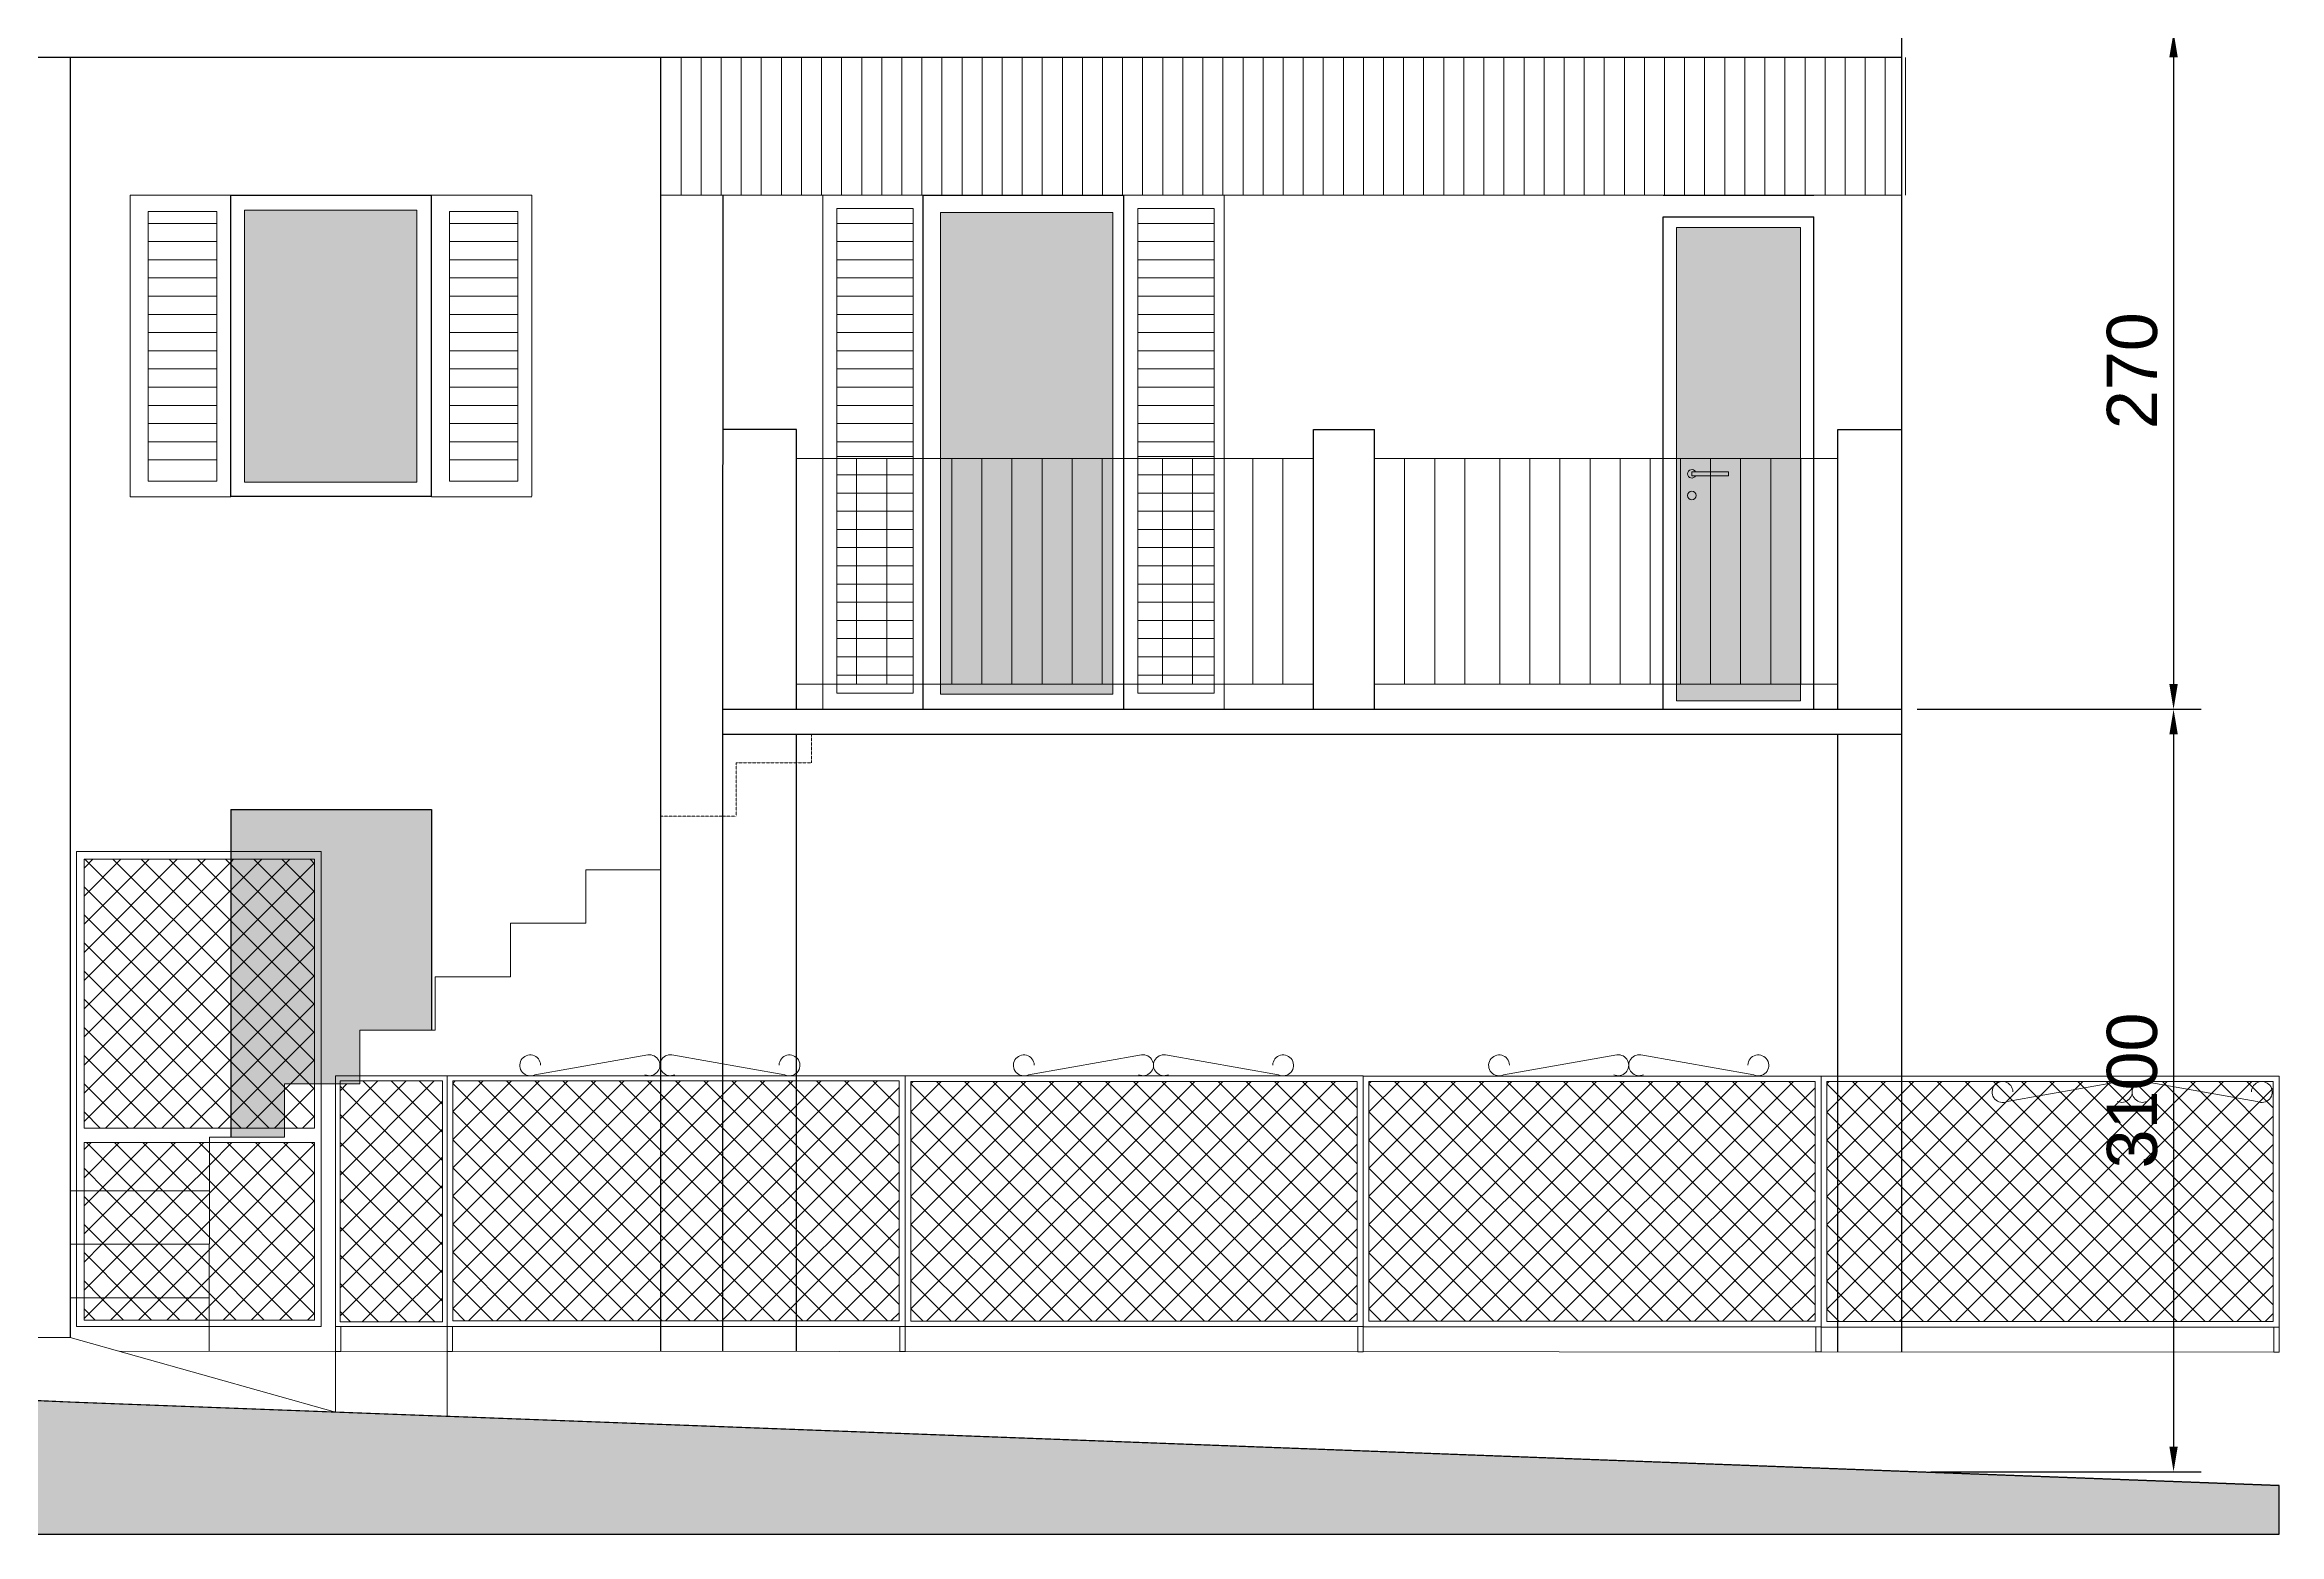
# Model space of a CAD drawing. Header units: millimetres. Extents: x -2768 to 386734, y -140 to 258833.
# Drawn here: x 198727 to 207634, y 137032 to 142972 of the extents above; entities that cross this region are included whole.
import ezdxf

# ---------------------------------------------------------------- set-up
doc = ezdxf.new("R2010")
doc.units = ezdxf.units.MM
doc.header["$PDMODE"] = 32
doc.linetypes.add('HIDDEN', pattern=[9.525, 6.35, -3.175])
for name, color, linetype, lineweight in [('GRIGLIATI', 9, 'Continuous', 0), ('parapetto', 251, 'Continuous', 9), ('rilievo', 7, 'Continuous', 25), ('VARIE', 4, 'Continuous', 13)]:
    doc.layers.add(name, color=color, linetype=linetype, lineweight=lineweight)
doc.styles.get("Standard").update_dxf_attribs({"font": 'arial.ttf'})
doc.dimstyles.new('Annotativa', dxfattribs={"dimscale": 0, "dimtxt": 2.5, "dimasz": 2.5, "dimexe": 1.25, "dimexo": 0.625, "dimtad": 1, "dimtxsty": 'Standard', "dimcen": 2.5, "dimadec": 0, "dimazin": 0, "dimtfac": 1, "dimtmove": 0, "dimatfit": 3, "dimfxl": 1, "dimarcsym": 0})
pattern_1 = [(45, (60438.22, 94638.37), (-56.1266, 56.1266), []), (135, (60438.22, 94638.37), (-56.1266, -56.1266), [])]

# ---------------------------------------------------------------- blocks, each defined once
blk = doc.blocks.new('*D658')
at = {"layer": 'Defpoints', "color": 0}
for p in [(206128.3, 143022.3), (206128.3, 140322.3), (207212.3, 140322.3)]:
    blk.add_point(p, dxfattribs=at)
at = {"layer": 'VARIE', "color": 0, "lineweight": -2, "ltscale": 0.13}
for p, q in [((206190.8, 143022.3), (207322.3, 143022.3)), ((207212.3, 142922.3), (207212.3, 140422.3)), ((206190.8, 140322.3), (207322.3, 140322.3))]:
    blk.add_line(p, q, dxfattribs=at)
at = {"layer": 'VARIE', "color": 0}
for points in [[(207229, 142922.3), (207195.6, 142922.3), (207212.3, 143022.3)], [(207195.6, 140422.3), (207229, 140422.3), (207212.3, 140322.3)]]:
    blk.add_solid(points, dxfattribs=at)
at = {"layer": 'VARIE', "color": 0, "linetype": 'ByBlock', "lineweight": 9, "ltscale": 0.13, "insert": (207047.7, 141672.3), "char_height": 200, "attachment_point": 5, "rotation": 90}
blk.add_mtext('270', dxfattribs=at)
blk = doc.blocks.new('*D660')
at = {"layer": 'Defpoints', "color": 0}
for p in [(206190.8, 140322.3), (206181.8, 137281.9), (207212.3, 137281.9)]:
    blk.add_point(p, dxfattribs=at)
at = {"layer": 'VARIE', "color": 0, "lineweight": -2, "ltscale": 0.13}
for p, q in [((206253.3, 140322.3), (207322.3, 140322.3)), ((207212.3, 140222.3), (207212.3, 137381.9)), ((206244.3, 137281.9), (207322.3, 137281.9))]:
    blk.add_line(p, q, dxfattribs=at)
at = {"layer": 'VARIE', "color": 0}
for points in [[(207229, 140222.3), (207195.6, 140222.3), (207212.3, 140322.3)], [(207195.6, 137381.9), (207229, 137381.9), (207212.3, 137281.9)]]:
    blk.add_solid(points, dxfattribs=at)
at = {"layer": 'VARIE', "color": 0, "linetype": 'ByBlock', "lineweight": 9, "ltscale": 0.13, "insert": (207047.7, 138802.1), "char_height": 200, "attachment_point": 5, "rotation": 90}
blk.add_mtext('3100^J', dxfattribs=at)
blk = doc.blocks.new('CORNICE')
at = {"layer": 'GRIGLIATI', "linetype": 'ByBlock', "ltscale": 0.13}
blk.add_line((122172.1, 23177.5), (122623.1, 23256.6), dxfattribs=at)
for centre, start, end in [((122154.1, 23215), 1.97493, 295.64101), ((122629.2, 23215.4), 244.43617, 98.43443)]:
    blk.add_arc(centre, 41.6, start, end, dxfattribs=at)

msp = doc.modelspace()

# ---------------------------------------------------------------- hatches: boundary and pattern name
at = {"layer": 'GRIGLIATI', "ltscale": 0.13}
h = msp.add_hatch(dxfattribs=at)
h.set_pattern_fill('ANSI37', color=256, scale=0.25, style=0)
h.set_pattern_definition(pattern_1)
h.paths.add_polyline_path([(199468.3, 138652), (199468.3, 139724.2), (198883.7, 139724.2), (198883.7, 138652)])
h = msp.add_hatch(dxfattribs=at)
h.set_pattern_fill('ANSI37', color=256, scale=0.25, style=0)
h.set_pattern_definition(pattern_1)
h.paths.add_polyline_path([(199802.7, 138829), (199802.7, 139724.2), (199468.3, 139724.2), (199468.3, 138652), (199683.2, 138652), (199683.2, 138829)])
h = msp.add_hatch(dxfattribs=at)
h.set_pattern_fill('ANSI37', color=256, scale=0.25, style=0)
h.set_pattern_definition(pattern_1)
h.paths.add_polyline_path([(199802.7, 138652), (199802.7, 138829), (199683.2, 138829), (199683.2, 138652)])
h = msp.add_hatch(dxfattribs=at)
h.set_pattern_fill('ANSI37', color=256, scale=0.25, style=0)
h.set_pattern_definition(pattern_1)
h.paths.add_polyline_path([(200311.9, 137879.2), (200311.9, 138839.9), (199983.2, 138839.9), (199983.2, 138829), (199904.1, 138829), (199904.1, 137879.2)])
h = msp.add_hatch(dxfattribs=at)
h.set_pattern_fill('ANSI37', color=256, scale=0.25, style=0)
h.set_pattern_definition([(45, (75246.71, 91740.09), (-56.1266, 56.1266), []), (135, (75246.71, 91740.09), (-56.1266, -56.1266), [])])
h.paths.add_polyline_path([(200353.1, 138839.9), (200353.1, 137883.2), (202132.2, 137883.2), (202132.2, 138839.9)])
h = msp.add_hatch(dxfattribs=at)
h.set_pattern_fill('ANSI37', color=256, scale=0.25, style=0)
h.set_pattern_definition([(45, (77072.5, 91738.67), (-56.1266, 56.1266), []), (135, (77072.5, 91738.67), (-56.1266, -56.1266), [])])
h.paths.add_polyline_path([(202178.9, 138838.5), (202178.9, 137881.8), (203958, 137881.8), (203958, 138838.5)])
h = msp.add_hatch(dxfattribs=at)
h.set_pattern_fill('ANSI37', color=256, scale=0.25, style=0)
h.set_pattern_definition([(45, (78898.3, 91738.67), (-56.1266, 56.1266), []), (135, (78898.3, 91738.67), (-56.1266, -56.1266), [])])
h.paths.add_polyline_path([(204004.7, 138838.5), (204004.7, 137881.8), (205783.8, 137881.8), (205783.8, 138838.5)])
h = msp.add_hatch(dxfattribs=at)
h.set_pattern_fill('ANSI37', color=256, scale=0.25, style=0)
h.set_pattern_definition([(45, (80724.1, 91737.954), (-56.1266, 56.1266), []), (135, (80724.1, 91737.954), (-56.1266, -56.1266), [])])
h.paths.add_polyline_path([(205830.5, 138837.8), (205830.5, 137881.1), (207609.6, 137881.1), (207609.6, 138837.8)])
h = msp.add_hatch(dxfattribs=at)
h.set_pattern_fill('ANSI37', color=256, scale=0.25, style=0)
h.set_pattern_definition(pattern_1)
h.paths.add_polyline_path([(199383.2, 138402.3), (199383.2, 138595.1), (198883.7, 138595.1), (198883.7, 138402.3)])
h = msp.add_hatch(dxfattribs=at)
h.set_pattern_fill('ANSI37', color=256, scale=0.25, style=0)
h.set_pattern_definition(pattern_1)
h.paths.add_polyline_path([(199802.7, 137886.2), (199802.7, 138595.1), (199383.2, 138595.1), (199383.2, 138402.3), (199383.2, 137886.2)])
h = msp.add_hatch(dxfattribs=at)
h.set_pattern_fill('ANSI37', color=256, scale=0.25, style=0)
h.set_pattern_definition(pattern_1)
h.paths.add_polyline_path([(199383.2, 138189), (199383.2, 138402.3), (198883.7, 138402.3), (198883.7, 138189)])
h = msp.add_hatch(dxfattribs=at)
h.set_pattern_fill('ANSI37', color=256, scale=0.25, style=0)
h.set_pattern_definition(pattern_1)
h.paths.add_polyline_path([(199383.2, 137975.7), (199383.2, 138189), (198883.7, 138189), (198883.7, 137975.7)])
h = msp.add_hatch(dxfattribs=at)
h.set_pattern_fill('ANSI37', color=256, scale=0.25, style=0)
h.set_pattern_definition(pattern_1)
h.paths.add_polyline_path([(199383.2, 137886.2), (199383.2, 137975.7), (198883.7, 137975.7), (198883.7, 137886.2)])
at = {"layer": 'parapetto', "ltscale": 0.13}
h = msp.add_hatch(color=254, dxfattribs=at)
h.set_gradient(color1=(212, 206, 210), color2=(220, 215, 219), one_color=1)
h.paths.add_polyline_path([(194428.3, 137762.3), (183054.6, 139189.5), (183054.6, 137032.2), (207633.8, 137032.2), (207633.8, 137227.1), (198849.2, 137558.7), (198828.3, 137559.6)])
at = {"layer": 'rilievo', "linetype": 'ByBlock', "ltscale": 0.13}
h = msp.add_hatch(color=254, dxfattribs=at)
h.set_gradient(color1=(196, 192, 195), one_color=1)
h.paths.add_polyline_path([(199523.5, 142311.8), (199523.5, 141227.5), (200210.9, 141227.5), (200210.9, 142311.8)])
h = msp.add_hatch(color=254, dxfattribs=at)
h.set_gradient(color1=(196, 192, 195), one_color=1)
h.paths.add_polyline_path([(202296.9, 142302.6), (202296.9, 140382), (202984.3, 140382), (202984.3, 142302.6)])
h = msp.add_hatch(color=254, dxfattribs=at)
h.set_gradient(color1=(196, 192, 195), one_color=1)
h.paths.add_polyline_path([(205231.1, 142242.8), (205231.1, 140356), (205725.5, 140356), (205725.5, 142242.8)])
h = msp.add_hatch(color=254, dxfattribs=at)
h.set_gradient(color1=(196, 192, 195), one_color=1)
h.paths.add_polyline_path([(200268.3, 139042.3), (200268.3, 139922.3), (199468.3, 139922.3), (199468.3, 138615.7), (199683.2, 138615.7), (199683.2, 138829), (199983.2, 138829), (199983.2, 139042.3)])

# ---------------------------------------------------------------- linework, layer by layer
at = {"layer": 'GRIGLIATI', "ltscale": 0.13}
for points in [[(199829, 137861), (199829, 139754.8), (198853.1, 139754.8), (198853.1, 137861)], [(198883.7, 139724.2), (198883.7, 138652), (199802.7, 138652), (199802.7, 139724.2)], [(200330.6, 138860.6), (200330.6, 137861), (199885.9, 137861), (199885.9, 138860.6)], [(200330.6, 137861), (200330.6, 138860.6), (202156.4, 138860.6), (202156.4, 137861)], [(202156.4, 137860.3), (202156.4, 138859.9), (203982.2, 138859.9), (203982.2, 137860.3)], [(203982.2, 137859.6), (203982.2, 138859.2), (205808, 138859.2), (205808, 137859.6)], [(205808, 137858.9), (205808, 138858.5), (207633.8, 138858.5), (207633.8, 137858.9)], [(200311.9, 138839.9), (200311.9, 137879.2), (199904.1, 137879.2), (199904.1, 138839.9)], [(200353.1, 138839.9), (200353.1, 137883.2), (202132.2, 137883.2), (202132.2, 138839.9)], [(202178.9, 138838.5), (202178.9, 137881.8), (203958, 137881.8), (203958, 138838.5)], [(204004.7, 138838.5), (204004.7, 137881.8), (205783.8, 137881.8), (205783.8, 138838.5)], [(205830.5, 138837.8), (205830.5, 137881.1), (207609.6, 137881.1), (207609.6, 138837.8)], [(199802.7, 138595.1), (199802.7, 137886.2), (198883.7, 137886.2), (198883.7, 138595.1)], [(199885.9, 137861), (199885.9, 137761), (199907.1, 137761), (199907.1, 137861)], [(200330.6, 137861), (200330.6, 137761), (200351.8, 137761), (200351.8, 137861)], [(202135.1, 137861), (202135.1, 137761), (202156.4, 137761), (202156.4, 137861)], [(203960.9, 137860.3), (203960.9, 137760.3), (203982.2, 137760.3), (203982.2, 137860.3)], [(205786.7, 137859.6), (205786.7, 137759.6), (205808, 137759.6), (205808, 137859.6)], [(207612.5, 137858.9), (207612.5, 137758.9), (207633.8, 137758.9), (207633.8, 137858.9)]]:
    msp.add_lwpolyline(points, close=True, dxfattribs=at)
at = {"layer": 'parapetto', "ltscale": 0.13}
for p, q in [((201263.3, 142922.3), (201263.3, 142372.6)), ((201343.3, 142922.3), (201343.3, 142372.6)), ((201423.3, 142922.3), (201423.3, 142372.6)), ((201503.3, 142922.3), (201503.3, 142372.5)), ((201583.3, 142922.3), (201583.3, 142372.5)), ((201663.3, 142922.3), (201663.3, 142372.5)), ((201743.3, 142922.3), (201743.3, 142372.5)), ((201743.3, 142922.3), (201743.3, 142372.5)), ((201823.3, 142922.2), (201823.3, 142372.5)), ((201903.3, 142922.2), (201903.3, 142372.5)), ((201983.3, 142922.2), (201983.3, 142372.5)), ((202063.3, 142922.2), (202063.3, 142372.5)), ((202143.3, 142922.2), (202143.3, 142372.5)), ((202223.3, 142922.2), (202223.3, 142372.4)), ((202223.3, 142922.2), (202223.3, 142372.4)), ((202303.3, 142922.2), (202303.3, 142372.4)), ((202383.3, 142922.2), (202383.3, 142372.4)), ((202463.3, 142922.2), (202463.3, 142372.4)), ((202543.3, 142922.1), (202543.3, 142372.4)), ((202623.3, 142922.1), (202623.3, 142372.4)), ((202703.3, 142922.1), (202703.3, 142372.4)), ((202703.3, 142922.1), (202703.3, 142372.4)), ((202783.3, 142922.1), (202783.3, 142372.4)), ((202863.3, 142922.1), (202863.3, 142372.4)), ((202943.3, 142922.1), (202943.3, 142372.3)), ((203023.3, 142922.1), (203023.3, 142372.3)), ((203103.3, 142922.1), (203103.3, 142372.3)), ((203183.3, 142922), (203183.3, 142372.3)), ((203183.3, 142922), (203183.3, 142372.3)), ((203263.3, 142922), (203263.3, 142372.3)), ((203343.3, 142922), (203343.3, 142372.3)), ((203423.3, 142922), (203423.3, 142372.3)), ((203503.3, 142922), (203503.3, 142372.3)), ((203583.3, 142922), (203583.3, 142372.3)), ((203663.3, 142922), (203663.3, 142372.2)), ((203663.3, 142922), (203663.3, 142372.2)), ((203743.3, 142922), (203743.3, 142372.2)), ((203823.3, 142922), (203823.3, 142372.2)), ((203903.3, 142921.9), (203903.3, 142372.2)), ((203983.3, 142921.9), (203983.3, 142372.2)), ((204063.3, 142921.9), (204063.3, 142372.2)), ((204143.3, 142921.9), (204143.3, 142372.2)), ((204143.3, 142921.9), (204143.3, 142372.2)), ((204223.3, 142921.9), (204223.3, 142372.2)), ((204303.3, 142921.9), (204303.3, 142372.2)), ((204383.3, 142921.9), (204383.3, 142372.1)), ((204463.3, 142921.9), (204463.3, 142372.1)), ((204543.3, 142921.9), (204543.3, 142372.1)), ((204623.3, 142921.8), (204623.3, 142372.1)), ((204623.3, 142921.8), (204623.3, 142372.1)), ((204703.3, 142921.8), (204703.3, 142372.1)), ((204783.3, 142921.8), (204783.3, 142372.1)), ((204863.3, 142921.8), (204863.3, 142372.1)), ((204943.3, 142921.8), (204943.3, 142372.1)), ((205023.3, 142921.8), (205023.3, 142372)), ((205103.3, 142921.8), (205103.3, 142372)), ((205103.3, 142921.8), (205103.3, 142372)), ((205183.3, 142921.8), (205183.3, 142372)), ((205263.3, 142921.8), (205263.3, 142372)), ((205343.3, 142921.7), (205343.3, 142372)), ((205423.3, 142921.7), (205423.3, 142372)), ((205503.3, 142921.7), (205503.3, 142372)), ((205583.3, 142921.7), (205583.3, 142372)), ((205583.3, 142921.7), (205583.3, 142372)), ((205663.3, 142921.7), (205663.3, 142372)), ((205743.3, 142921.7), (205743.3, 142371.9)), ((205823.3, 142921.7), (205823.3, 142371.9)), ((205903.3, 142921.7), (205903.3, 142371.9)), ((205983.3, 142921.7), (205983.3, 142371.9)), ((206063.3, 142921.6), (206063.3, 142371.9)), ((206063.3, 142921.6), (206063.3, 142371.9)), ((206143.3, 142921.6), (206143.3, 142371.9)), ((199468.3, 142372.3), (199068.3, 142372.3)), ((199068.3, 142372.3), (199068.3, 141169.7)), ((199468.3, 141172.3), (199468.3, 142372.3)), ((199468.3, 142372.3), (199468.3, 141272.3)), ((200668.3, 142372.3), (200268.3, 142372.3)), ((200268.3, 142372.3), (200268.3, 141169.7)), ((200668.3, 141172.3), (200668.3, 142372.3)), ((200668.3, 142372.3), (200668.3, 141272.3)), ((201828.3, 142372.3), (201828.3, 140322.3)), ((202228.3, 142372.3), (201828.3, 142372.3)), ((202228.3, 140322.3), (202228.3, 142372.3)), ((203028.3, 142372.3), (203028.3, 140322.3)), ((203428.3, 142372.3), (203028.3, 142372.3)), ((203428.3, 140322.3), (203428.3, 142372.3)), ((199140, 142307.2), (199140, 141232)), ((199412.9, 142307.2), (199140, 142307.2)), ((199140, 142259.7), (199412.9, 142259.7)), ((199412.9, 141232), (199412.9, 142307.2)), ((200340, 142307.2), (200340, 141232)), ((200612.9, 142307.2), (200340, 142307.2)), ((200340, 142259.7), (200612.9, 142259.7)), ((200612.9, 141232), (200612.9, 142307.2)), ((201884.3, 142318.8), (201884.3, 140386.3)), ((202188.1, 142318.8), (201884.3, 142318.8)), ((201884.3, 142259.7), (202157.3, 142259.7)), ((201884.3, 142259.7), (202188.1, 142259.7)), ((202188.1, 140386.3), (202188.1, 142318.8)), ((203084.3, 142318.8), (203084.3, 140386.3)), ((203388.1, 142318.8), (203084.3, 142318.8)), ((203084.3, 142259.7), (203357.3, 142259.7)), ((203084.3, 142259.7), (203388.1, 142259.7)), ((203388.1, 140386.3), (203388.1, 142318.8)), ((199140, 142187.1), (199412.9, 142187.1)), ((200340, 142187.1), (200612.9, 142187.1)), ((201884.3, 142187.1), (202188.1, 142187.1)), ((203084.3, 142187.1), (203388.1, 142187.1)), ((199140, 142114.5), (199412.9, 142114.5)), ((200340, 142114.5), (200612.9, 142114.5)), ((201884.3, 142114.5), (202188.1, 142114.5)), ((203084.3, 142114.5), (203388.1, 142114.5)), ((199140, 142042), (199412.9, 142042)), ((200340, 142042), (200612.9, 142042)), ((201884.3, 142042), (202188.1, 142042)), ((203084.3, 142042), (203388.1, 142042)), ((199140, 141969.4), (199412.9, 141969.4)), ((199140, 141896.8), (199412.9, 141896.8)), ((200340, 141969.4), (200612.9, 141969.4)), ((200340, 141896.8), (200612.9, 141896.8)), ((201884.3, 141969.4), (202188.1, 141969.4)), ((201884.3, 141896.8), (202188.1, 141896.8)), ((203084.3, 141969.4), (203388.1, 141969.4)), ((203084.3, 141896.8), (203388.1, 141896.8)), ((199140, 141824.2), (199412.9, 141824.2)), ((200340, 141824.2), (200612.9, 141824.2)), ((201884.3, 141824.2), (202188.1, 141824.2)), ((203084.3, 141824.2), (203388.1, 141824.2)), ((199140, 141751.7), (199412.9, 141751.7)), ((200340, 141751.7), (200612.9, 141751.7)), ((201884.3, 141751.7), (202188.1, 141751.7)), ((203084.3, 141751.7), (203388.1, 141751.7)), ((199140, 141679.1), (199412.9, 141679.1)), ((200340, 141679.1), (200612.9, 141679.1)), ((201884.3, 141679.1), (202188.1, 141679.1)), ((203084.3, 141679.1), (203388.1, 141679.1)), ((199140, 141606.5), (199412.9, 141606.5)), ((199140, 141534), (199412.9, 141534)), ((200340, 141606.5), (200612.9, 141606.5)), ((200340, 141534), (200612.9, 141534)), ((201884.3, 141606.5), (202188.1, 141606.5)), ((201884.3, 141534), (202188.1, 141534)), ((203084.3, 141606.5), (203388.1, 141606.5)), ((203084.3, 141534), (203388.1, 141534)), ((199140, 141461.4), (199412.9, 141461.4)), ((200340, 141461.4), (200612.9, 141461.4)), ((201884.3, 141461.4), (202188.1, 141461.4)), ((203084.3, 141461.4), (203388.1, 141461.4)), ((199140, 141388.8), (199412.9, 141388.8)), ((200340, 141388.8), (200612.9, 141388.8)), ((201884.3, 141388.8), (202188.1, 141388.8)), ((203084.3, 141388.8), (203388.1, 141388.8)), ((199140, 141316.3), (199412.9, 141316.3)), ((200340, 141316.3), (200612.9, 141316.3)), ((201430.5, 141322.3), (201430.6, 141322.3)), ((201723, 141322.3), (203784.1, 141322.3)), ((201884.3, 141329.7), (202157.3, 141329.7)), ((201884.3, 141329.7), (202188.1, 141329.7)), ((201963, 141322), (201963, 140422)), ((202083, 141322), (202083, 140422)), ((202222.4, 141322.3), (202222.4, 141322.3)), ((202342.4, 141322.3), (202342.4, 140422.3)), ((202462.4, 141322.3), (202462.4, 140422.3)), ((202582.4, 141322.3), (202582.4, 140422.3)), ((202702.4, 141322.3), (202702.4, 140422.3)), ((202822.4, 141322.3), (202822.4, 140422.3)), ((202942.4, 141322.3), (202942.4, 140422.3)), ((203062.4, 141322.3), (203062.4, 141322.3)), ((203084.3, 141329.7), (203357.3, 141329.7)), ((203084.3, 141329.7), (203388.1, 141329.7)), ((203182.4, 141322.3), (203182.4, 140422.3)), ((203302.4, 141322.3), (203302.4, 140422.3)), ((203422.4, 141322.3), (203422.4, 141322.3)), ((203542.4, 141322.3), (203542.4, 140422.3)), ((203662.4, 141322.3), (203662.4, 140422.3)), ((204027.2, 141322.3), (205874.7, 141322.3)), ((204147.2, 141322), (204147.2, 140422)), ((204267.2, 141322), (204267.2, 140422)), ((204387.2, 141322), (204387.2, 140422)), ((204526.6, 141322.3), (204526.6, 140422.3)), ((204646.6, 141322.3), (204646.6, 140422.3)), ((204766.6, 141322.3), (204766.6, 140422.3)), ((204886.6, 141322.3), (204886.6, 140422.3)), ((205006.6, 141322.3), (205006.6, 140422.3)), ((205126.6, 141322.3), (205126.6, 140422.3)), ((205246.6, 141322.3), (205246.6, 140422.3)), ((205366.6, 141322.3), (205366.6, 140422.3)), ((205486.6, 141322.3), (205486.6, 140422.3)), ((205606.6, 141322.3), (205606.6, 140422.3)), ((205726.6, 141322.3), (205726.6, 140422.3)), ((199140, 141232), (199412.9, 141232)), ((200340, 141232), (200612.9, 141232)), ((201884.3, 141257.1), (202188.1, 141257.1)), ((201884.3, 141184.5), (202188.1, 141184.5)), ((203084.3, 141257.1), (203388.1, 141257.1)), ((203084.3, 141184.5), (203388.1, 141184.5)), ((199068.3, 141169.7), (199468.3, 141169.7)), ((200268.3, 141169.7), (200668.3, 141169.7)), ((201884.3, 141112), (202188.1, 141112)), ((203084.3, 141112), (203388.1, 141112)), ((201884.3, 141039.4), (202188.1, 141039.4)), ((203084.3, 141039.4), (203388.1, 141039.4)), ((201884.3, 140966.8), (202188.1, 140966.8)), ((203084.3, 140966.8), (203388.1, 140966.8)), ((201884.3, 140894.3), (202188.1, 140894.3)), ((201884.3, 140821.7), (202188.1, 140821.7)), ((203084.3, 140894.3), (203388.1, 140894.3)), ((203084.3, 140821.7), (203388.1, 140821.7)), ((201884.3, 140749.1), (202188.1, 140749.1)), ((203084.3, 140749.1), (203388.1, 140749.1)), ((201884.3, 140676.6), (202188.1, 140676.6)), ((203084.3, 140676.6), (203388.1, 140676.6)), ((201884.3, 140604), (202188.1, 140604)), ((203084.3, 140604), (203388.1, 140604)), ((201884.3, 140531.4), (202188.1, 140531.4)), ((203084.3, 140531.4), (203388.1, 140531.4)), ((201723, 140422.3), (203783.9, 140422.3)), ((201843, 140422.3), (201843, 140422)), ((201884.3, 140458.8), (202188.1, 140458.8)), ((201884.3, 140386.3), (202188.1, 140386.3)), ((203084.3, 140458.8), (203388.1, 140458.8)), ((203084.3, 140386.3), (203388.1, 140386.3)), ((204027.1, 140422.3), (205874.6, 140422.2))]:
    msp.add_line(p, q, dxfattribs=at)
at = {"layer": 'parapetto', "linetype": 'HIDDEN', "ltscale": 0.13}
for p, q in [((201783.2, 140109), (201783.2, 140222.3)), ((201483.2, 139895.7), (201483.2, 140109)), ((201483.2, 140109), (201783.2, 140109)), ((201430.4, 139895.7), (201183.2, 139895.7)), ((201430.4, 139895.7), (201483.2, 139895.7))]:
    msp.add_line(p, q, dxfattribs=at)
at = {"layer": 'parapetto', "ltscale": 0.13}
for points in [[(199523.5, 142311.8), (199523.5, 141227.5), (200210.9, 141227.5), (200210.9, 142311.8)], [(202296.9, 142302.6), (202296.9, 140382), (202984.3, 140382), (202984.3, 142302.6)], [(205231.1, 142242.8), (205231.1, 140356), (205725.5, 140356), (205725.5, 142242.8)]]:
    msp.add_lwpolyline(points, close=True, dxfattribs=at)
at = {"layer": 'parapetto', "linetype": 'ByBlock', "ltscale": 0.13}
msp.add_lwpolyline([(205292.3, 141268.9), (205292.3, 141253.2), (205439, 141253.2), (205439, 141268.9)], close=True, dxfattribs=at)
msp.add_circle((205292.3, 141174.5), 16.8, dxfattribs=at)
msp.add_arc((205292.3, 141261.1), 16.8, 27.75996, 332.24004, dxfattribs=at)
at = {"layer": 'rilievo', "ltscale": 0.13}
for p, q in [((206128.3, 146090), (206128.3, 137759.5)), ((188428.3, 142922.3), (206128.3, 142922.3)), ((198828.3, 142922.3), (198828.3, 137817.6)), ((201182.6, 137761.4), (201183.3, 142922.3)), ((199468.3, 141172.3), (199468.3, 142372.3)), ((199468.3, 142372.3), (200268.3, 142372.3)), ((199468.3, 142372.3), (200268.3, 142372.3)), ((200268.3, 141172.3), (200268.3, 142372.3)), ((201430.4, 140222.3), (201430.7, 142372.6)), ((202228.3, 140322.3), (202228.3, 142372.3)), ((202228.3, 142372.3), (203028.3, 142372.3)), ((202228.3, 142372.3), (203028.3, 142372.3)), ((203028.3, 140322.3), (203028.3, 142372.3)), ((205178.3, 142372.3), (205778.3, 142372.3)), ((205178.3, 142372.3), (205778.3, 142372.3)), ((205178.3, 140322.3), (205178.3, 142286.3)), ((205178.3, 142286.3), (205778.3, 142286.3)), ((205778.3, 140322.3), (205778.3, 142286.3)), ((201723, 141437.2), (201430.6, 141437.3)), ((201723, 140322.3), (201723, 141437.2)), ((203783.9, 140322.3), (203784.1, 141437.2)), ((203784.1, 141437.2), (204027.2, 141437.2)), ((204027.1, 140322.3), (204027.2, 141437.2)), ((205874.6, 140322.3), (205874.7, 141437.2)), ((205874.7, 141437.2), (206128.3, 141437.2)), ((199468.3, 141172.3), (200268.3, 141172.3)), ((201430.5, 140322.3), (206128.3, 140322.3)), ((201783.2, 140322.3), (202083.2, 140322.3)), ((201430.1, 137761.3), (201430.4, 140222.3)), ((201430.4, 140222.3), (206128.3, 140222.3)), ((201722.9, 137761.2), (201723, 140222.3)), ((205874.5, 137759.6), (205874.6, 140222.3)), ((199468.3, 139922.3), (199468.3, 138615.7)), ((199468.3, 139922.3), (200268.3, 139922.3)), ((200268.3, 139922.3), (200268.3, 139042.3)), ((201183.2, 139682.3), (201183.2, 139895.7))]:
    msp.add_line(p, q, dxfattribs=at)
at = {"layer": 'rilievo', "linetype": 'ByBlock', "ltscale": 0.13}
for p, q in [((194428.3, 137762.3), (198849.2, 137558.7)), ((198849.2, 137558.7), (207633.8, 137227.1))]:
    msp.add_line(p, q, dxfattribs=at)
msp.add_lwpolyline([(183054.6, 139189.5), (183054.6, 137032.2), (207633.8, 137032.2), (207633.8, 137227.1), (198828.3, 137559.6), (194428.3, 137762.3), (183054.6, 139189.5)], dxfattribs=at)
at = {"layer": 'VARIE', "ltscale": 0.13}
for p, q in [((201183.3, 142372.6), (206128.3, 142372.3)), ((200883.2, 139469), (200883.2, 139682.3)), ((200883.2, 139682.3), (201183.2, 139682.3)), ((200583.2, 139255.7), (200583.2, 139469)), ((200583.2, 139469), (200883.2, 139469)), ((200283.2, 139042.3), (200283.2, 139255.7)), ((200283.2, 139255.7), (200583.2, 139255.7)), ((199983.2, 138829), (199983.2, 139042.3)), ((199983.2, 139042.3), (200283.2, 139042.3)), ((199683.2, 138615.7), (199683.2, 138829)), ((199683.2, 138829), (199983.2, 138829)), ((199383, 137762.1), (199383.2, 138615.7)), ((199383.2, 138615.7), (199683.2, 138615.7)), ((199383.2, 138402.3), (198828.3, 138402.3)), ((199383.2, 138189), (198828.3, 138189)), ((199383.2, 137975.7), (198828.3, 137975.7)), ((198828.3, 137817.6), (194727.6, 137818.1)), ((198828.3, 137817.6), (199886.2, 137519.7)), ((199024.9, 137762.2), (207633.8, 137758.9)), ((199885.9, 137761), (199886.2, 137519.7)), ((200330.6, 137761), (200331.2, 137502.7))]:
    msp.add_line(p, q, dxfattribs=at)

# ---------------------------------------------------------------- block references
at = {"layer": 'GRIGLIATI', "ltscale": 0.13, "xscale": -1, "rotation": 359.9999999999896}
for p in [(323849.7, 115687.2), (325817.2, 115687.2), (327711.4, 115687.2), (329718.1, 115580.8)]:
    msp.add_blockref('CORNICE', p, dxfattribs=at)
at = {"layer": 'parapetto', "ltscale": 0.13}
for p in [(78508.1, 115687.2), (80475.6, 115687.2), (82369.8, 115687.2), (84376.5, 115580.8)]:
    msp.add_blockref('CORNICE', p, dxfattribs=at)

# ---------------------------------------------------------------- dimensions: what is measured, and where the dimension line sits
at = {"layer": 'VARIE', "lineweight": 9, "ltscale": 0.13}
dim = msp.add_linear_dim(base=(207212.3, 140322.3), p1=(206128.3, 143022.3), p2=(206128.3, 140322.3), angle=90, dimstyle='Annotativa', override={"dimscale": 0, "dimtxt": 2, "dimasz": 1, "dimexe": 1.1, "dimdec": 0, "dimlfac": 0.1, "dimzin": 0, "dimdsep": 46}, dxfattribs=at)
dim.commit()
dim.dimension.update_dxf_attribs({"geometry": '*D658', "text_midpoint": (207047.7, 141672.3)})
dim = msp.add_linear_dim(base=(207212.3, 137281.9), p1=(206190.8, 140322.3), p2=(206181.8, 137281.9), angle=90, text='3100^J', dimstyle='Annotativa', override={"dimscale": 0, "dimtxt": 2, "dimasz": 1, "dimexe": 1.1, "dimdec": 0, "dimlfac": 0.1, "dimzin": 0, "dimdsep": 46}, dxfattribs=at)
dim.commit()
dim.dimension.update_dxf_attribs({"geometry": '*D660', "text_midpoint": (207047.7, 138802.1)})

doc.saveas('drawing.dxf')
